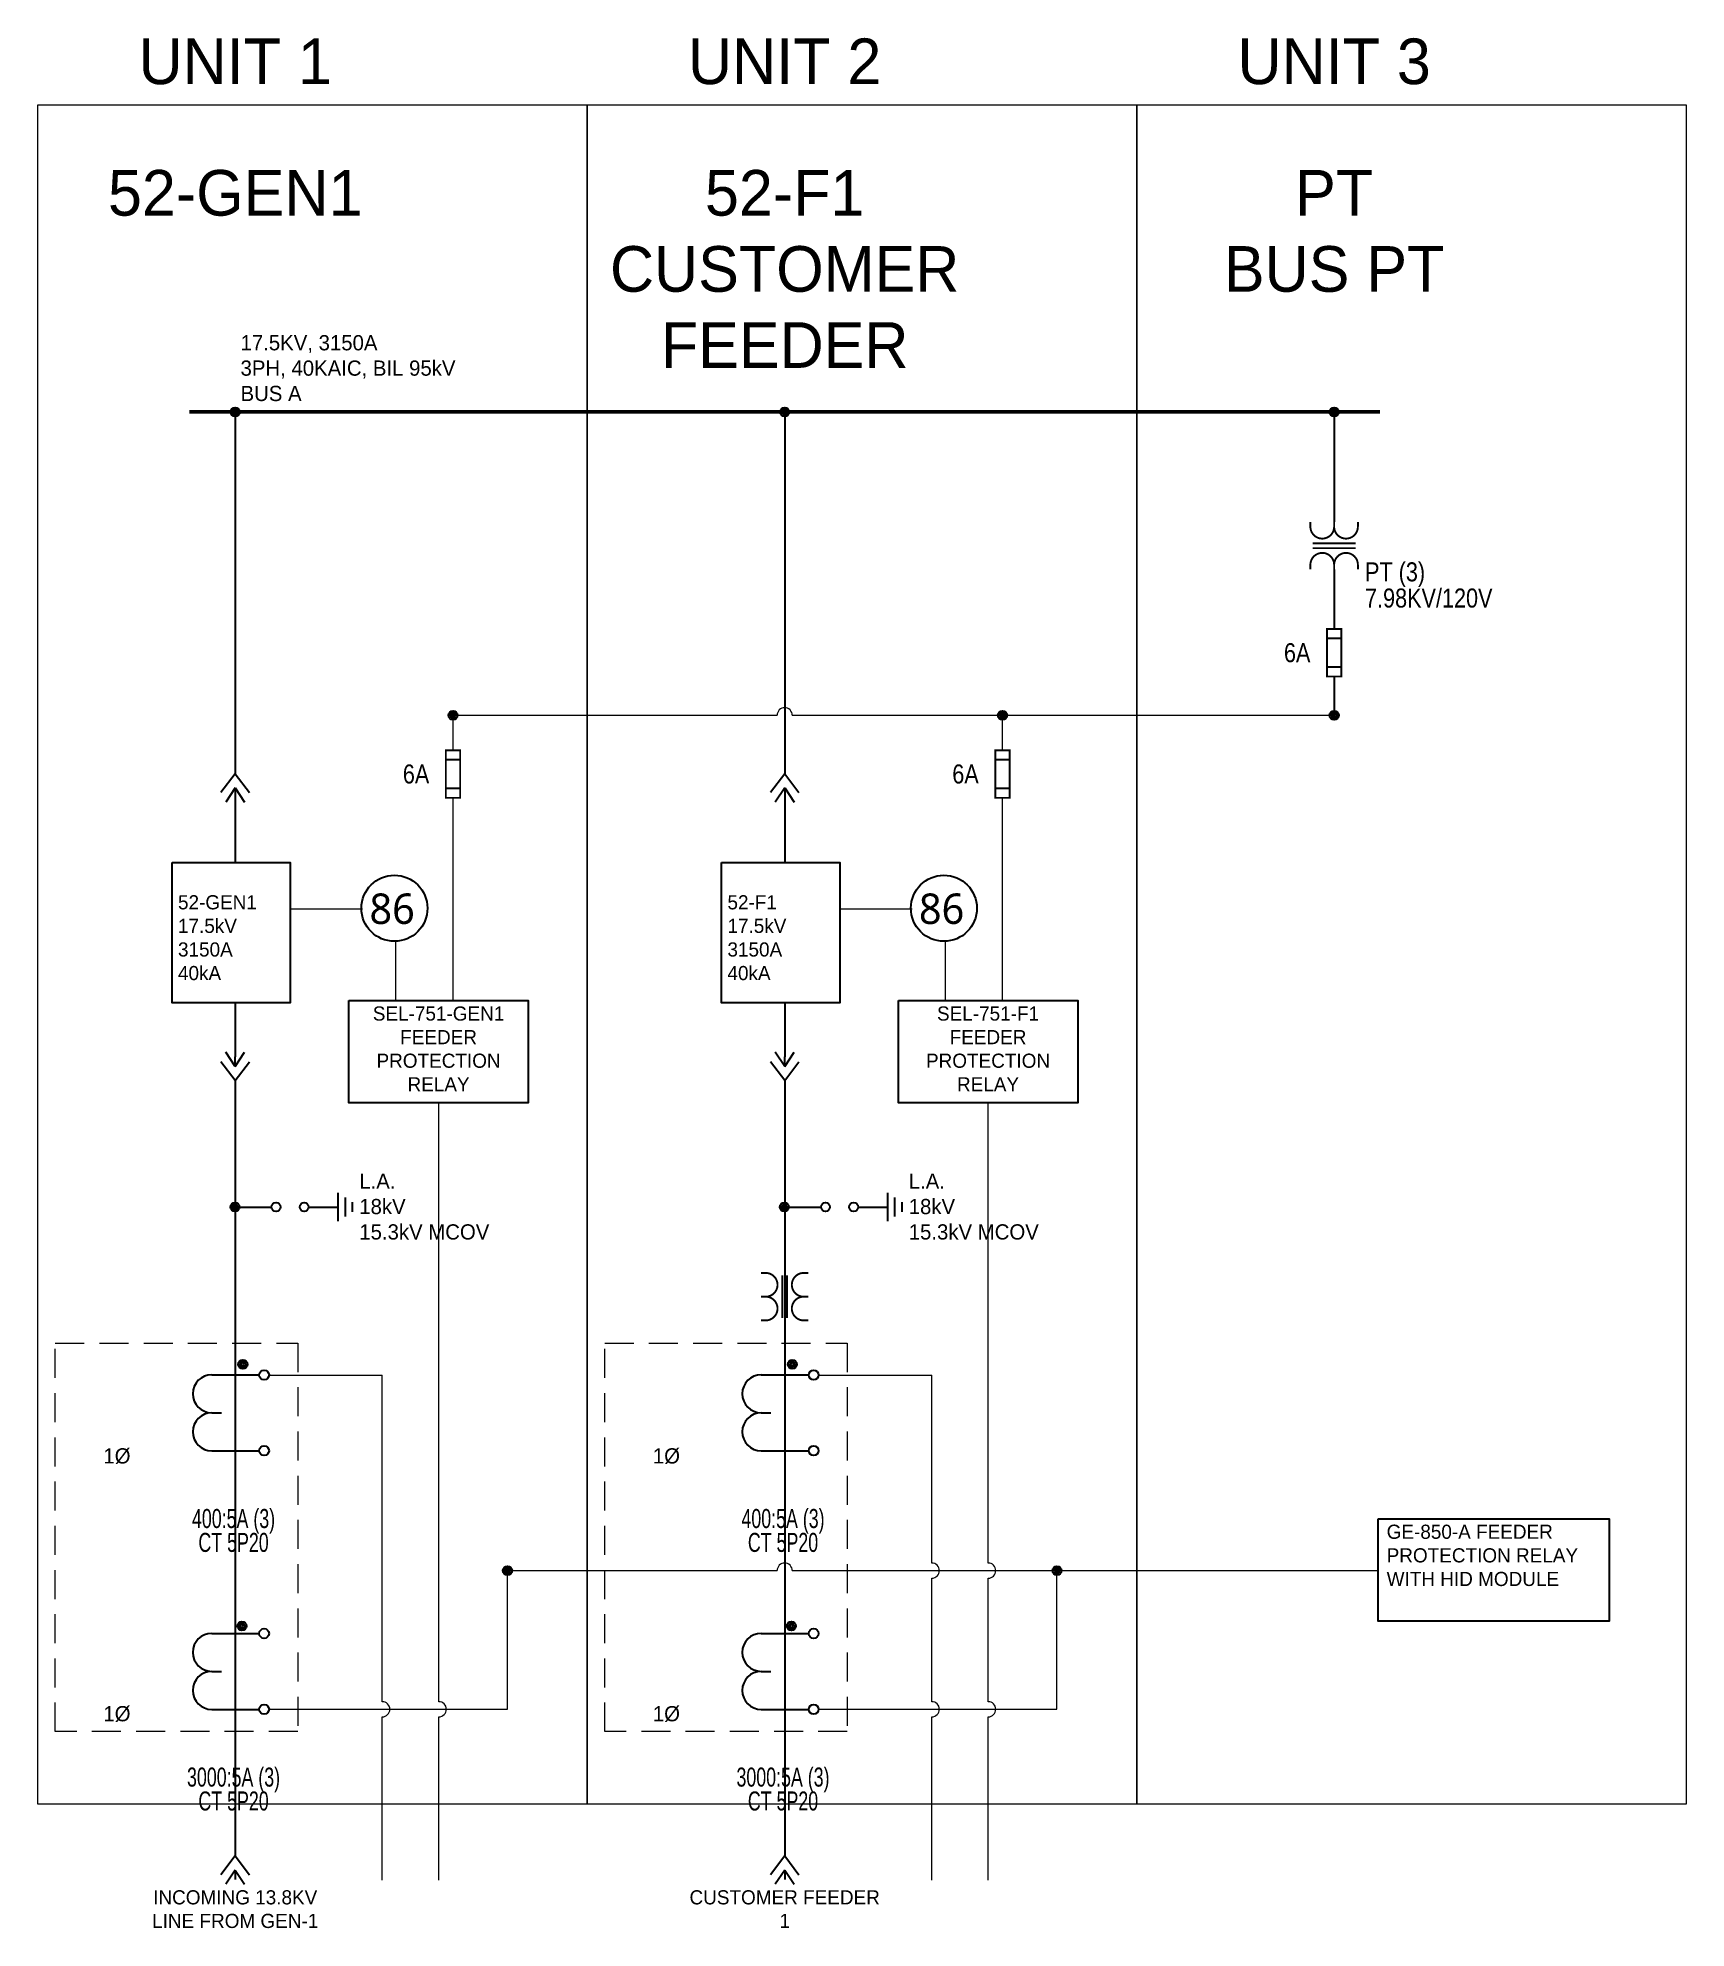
# Model space of a CAD drawing. Header units: metres. Extents: x 0.1 to 11, y 8.6 to 21.
import ezdxf
from ezdxf.enums import TextEntityAlignment as Align

# ---------------------------------------------------------------- set-up
doc = ezdxf.new("R2010")
doc.units = ezdxf.units.M
doc.header["$LTSCALE"] = 0.15
doc.linetypes.add('DASHED', pattern=[1.524, 1.27, -0.254])
for name, color, linetype, lineweight in [('SLD_BUS', 5, 'Continuous', 50), ('SLD_CONTROL', 7, 'Continuous', 13), ('SLD_CUBICLE', 8, 'Continuous', 13), ('SLD_SYMS', 7, 'Continuous', 25), ('SLD_TEXT', 7, 'Continuous', 13), ('SLD_WIRE', 7, 'Continuous', 25)]:
    doc.layers.add(name, color=color, linetype=linetype, lineweight=lineweight)
doc.layers.add('SYMS', color=7, linetype='Continuous')
doc.layers.add('WIRES', color=7, linetype='Continuous')
doc.styles.add('OpenSans', font='OpenSans-Regular.ttf')
doc.styles.add('WD', font='txt')

# ---------------------------------------------------------------- blocks, each defined once
blk = doc.blocks.new('WDDOT')
for radius in [0.03, 0.0187, 0.00929]:
    blk.add_circle((0, 0), radius)
blk = doc.blocks.new('VFU1_1-')
at = {"const_width": 0.0125}
blk.add_lwpolyline([(-0.047, 0.156), (-0.047, -0.156), (0.047, -0.156), (0.047, 0.156)], close=True, dxfattribs=at)
for points in [[(-0.047, 0.094), (0.047, 0.094)], [(-0.047, -0.094), (0.047, -0.094)]]:
    blk.add_lwpolyline(points, dxfattribs=at)
at = {"style": 'WD', "width": 0.85}
for tag, p in [('INST', (0.125, 0.281)), ('LOC', (0.125, 0.109)), ('TAG1', (0.127, -0.061)), ('DESC1', (0.125, -0.234)), ('DESC2', (0.125, -0.406)), ('DESC3', (0.125, -0.578))]:
    blk.add_attdef(tag, p, '', height=0.125, dxfattribs=at)
at = {"linetype": 'Continuous', "style": 'WD', "width": 0.85, "flags": 8}
blk.add_attdef('TERM01', text='', height=0.125, dxfattribs=at).set_placement((-0.055, 0.175), align=Align.RIGHT)
at = {"color": 7, "style": 'WD', "flags": 1}
for tag, p in [('X2TERM01', (0, 0.156)), ('X8TERM02', (0, -0.156))]:
    blk.add_attdef(tag, p, '', height=0.0125, dxfattribs=at)
at = {"style": 'WD', "width": 0.85}
blk.add_attdef('RATING1', text='', height=0.125, dxfattribs=at).set_placement((-0.156, -0.062), align=Align.RIGHT)
at = {"color": 7, "style": 'WD'}
for tag, p in [('X4LINK', (-0.125, 0)), ('X1LINK', (0.125, 0))]:
    blk.add_attdef(tag, p, '', height=0.01, dxfattribs=at)
at = {"linetype": 'Continuous', "style": 'WD', "flags": 9}
blk.add_attdef('ASSYCODE', text='', height=0.01, dxfattribs=at).set_placement((-0.153, -0.106), align=Align.CENTER)
at = {"style": 'WD', "flags": 9}
for tag, p in [('FAMILY', (-0.142, -0.036)), ('WDBLKNAM', (-0.129, -0.169)), ('WDTYPE', (-0.129, -0.153))]:
    blk.add_attdef(tag, text='', height=0.01, dxfattribs=at).set_placement(p, align=Align.RIGHT)
at = {"linetype": 'Continuous', "style": 'WD', "flags": 9}
for tag, p in [('MFG', (-0.142, -0.088)), ('CAT', (-0.142, -0.073))]:
    blk.add_attdef(tag, text='', height=0.01, dxfattribs=at).set_placement(p, align=Align.RIGHT)
at = {"linetype": 'Continuous', "style": 'WD', "width": 0.85, "flags": 8}
blk.add_attdef('TERM02', text='', height=0.125, dxfattribs=at).set_placement((-0.041, -0.182), align=Align.TOP_RIGHT)
blk = doc.blocks.new('VCN1PJ')
for p, q in [((0, 0.062), (-0.094, -0.062)), ((0, 0.062), (0.094, -0.062)), ((0, -0.031), (-0.062, -0.125)), ((0, -0.031), (0.062, -0.125)), ((0, -0.031), (0, -0.094))]:
    blk.add_line(p, q)
at = {"style": 'WD', "width": 0.7}
for tag, p in [('INST', (0.229, 0.85)), ('LOC', (-0.062, 0.68)), ('DESC1', (-0.062, 0.511)), ('DESC2', (-0.062, 0.354))]:
    blk.add_attdef(tag, text='', height=0.125, dxfattribs=at).set_placement(p, align=Align.RIGHT)
at = {"style": 'WD'}
blk.add_attdef('TAG1', text='', height=0.125, dxfattribs=at).set_placement((-0.062, 0.094), align=Align.RIGHT)
at = {"linetype": 'Continuous', "style": 'WD', "flags": 8}
blk.add_attdef('TERM02', (0.047, 0.062), '', height=0.125, dxfattribs=at)
at = {"style": 'WD'}
for tag, p, height, flags in [('WDBLKNAM', (-0.132, 0.045), 0.01, 9), ('FAMILY', (-0.132, 0.064), 0.01, 9), ('X2TERM02', (0, 0.062), 0.0125, 1), ('X2TERMDESC02', (0.026, 0.042), 0.01, 1), ('X8TERM01', (0, -0.094), 0.0125, 1), ('X8TERMDESC01', (0.013, -0.115), 0.01, 1)]:
    blk.add_attdef(tag, p, '', height=height, dxfattribs=dict(at, flags=flags))
at = {"linetype": 'Continuous', "style": 'WD', "flags": 9}
for tag, p in [('MFG', (-0.109, 0)), ('CAT', (-0.107, 0.019)), ('ASSYCODE', (-0.109, -0.014))]:
    blk.add_attdef(tag, text='', height=0.01, dxfattribs=at).set_placement(p, align=Align.CENTER)
at = {"style": 'WD'}
for tag, p in [('X4LINK', (-0.125, -0.062)), ('X1LINK', (0.125, -0.062))]:
    blk.add_attdef(tag, p, '', height=0.01, dxfattribs=at)
at = {"linetype": 'Continuous', "style": 'WD', "flags": 8}
blk.add_attdef('TERM01', text='', height=0.125, dxfattribs=at).set_placement((0.047, -0.156), align=Align.TOP_LEFT)
blk = doc.blocks.new('HGND2')
for p, q in [((0, 0.09375), (0, -0.09375)), ((0.046875, 0.0625), (0.046875, -0.0625)), ((0.09375, 0.03125), (0.09375, -0.03125))]:
    blk.add_line(p, q)
at = {"style": 'WD', "flags": 1}
blk.add_attdef('X4TERM01', (0, 0), '', height=0.01, dxfattribs=at)
blk = doc.blocks.new('ARRESTER')
at = {"color": 7, "ltscale": 0.2}
for centre in [(0.27, 0), (0.455, 0)]:
    blk.add_circle(centre, 0.0289, dxfattribs=at)
at = {"layer": 'WIRES', "color": 7, "ltscale": 0.2}
for p, q in [((0, 0), (0.241, 0)), ((0.484, 0), (0.677, 0))]:
    blk.add_line(p, q, dxfattribs=at)
at = {"layer": 'SYMS', "color": 7, "ltscale": 0.2}
for name, p in [('WDDOT', (0, 0)), ('HGND2', (0.677, 0))]:
    blk.add_blockref(name, p, dxfattribs=at)
at = {"color": 7, "ltscale": 0.2, "insert": (0.817, 0.22), "char_height": 0.1, "attachment_point": 1, "style": 'WD'}
blk.add_mtext('L.A.\\P18kV\\P15.3kV MCOV', dxfattribs=at)
blk = doc.blocks.new('VXF1CT')
for p, q in [((-0.344, 0.25), (-0.032, 0.25)), ((-0.344, 0), (-0.281, 0)), ((-0.344, -0.25), (-0.032, -0.25))]:
    blk.add_line(p, q)
for centre in [(0, 0.249), (0, -0.249)]:
    blk.add_circle(centre, 0.0322)
for centre in [(-0.344, 0.125), (-0.344, -0.125)]:
    blk.add_arc(centre, 0.125, 90, 270)
at = {"linetype": 'Continuous', "style": 'WD', "flags": 8}
for tag, p in [('TERM02', (-0.045, 0.267)), ('TERM01', (-0.055, -0.231))]:
    blk.add_attdef(tag, text='', height=0.125, dxfattribs=at).set_placement(p, align=Align.RIGHT)
at = {"style": 'WD'}
for tag, p, height, flags in [('X2TERM02', (0, 0.281), 0.0125, 1), ('X1TERM02', (0.032, 0.249), 0.0125, 1), ('FAMILY', (-0.196, 0.191), 0.01, 9), ('X1TERM01', (0.032, -0.251), 0.0125, 1), ('X8TERM01', (0, -0.283), 0.0125, 1)]:
    blk.add_attdef(tag, p, '', height=height, dxfattribs=dict(at, flags=flags))
at = {"linetype": 'Continuous', "style": 'WD', "flags": 9}
for tag, p in [('ASSYCODE', (-0.171, 0.119)), ('MFG', (-0.173, 0.143)), ('CAT', (-0.171, 0.162))]:
    blk.add_attdef(tag, text='', height=0.01, dxfattribs=at).set_placement(p, align=Align.CENTER)
at = {"style": 'WD'}
blk.add_attdef('TAG1', (0.281, 0.031), '', height=0.125, dxfattribs=at)
blk.add_attdef('TYPE', text='', height=0.125, dxfattribs=at).set_placement((-0.047, -0.047), align=Align.CENTER)
at = {"style": 'WD', "width": 0.7}
blk.add_attdef('RATING1', (0.281, -0.125), '', height=0.125, dxfattribs=at)
for tag, p in [('INST', (-0.227, -0.422)), ('LOC', (-0.201, -0.601)), ('DESC1', (-0.201, -0.757)), ('DESC2', (-0.201, -0.914))]:
    blk.add_attdef(tag, text='', height=0.125, dxfattribs=at).set_placement(p, align=Align.CENTER)
blk = doc.blocks.new('DEVICE_BUBBLE')
blk.add_circle((-0.008, 0.004), 0.217)
at = {"style": 'OpenSans'}
blk.add_attdef('DB', (-0.172, -0.099), '', height=0.2, dxfattribs=at)
blk = doc.blocks.new('HXF1T1_1-')
for points in [[(-0.156, 0, 0.0125, 0.0125, 0), (-0.126, 0, 0.0125, 0.0125, 1.005682), (-0.125, 0.156, 0, 0, 0)], [(0.156, 0, 0.0125, 0.0125, 0), (0.124, 0, 0.0125, 0.0125, 0.994377), (0.125, -0.156, 0, 0, 0)]]:
    blk.add_lwpolyline(points, format="xyseb")
at = {"const_width": 0.0125}
for points in [[(-0.156, 0.156), (-0.125, 0.156)], [(-0.016, -0.141), (-0.016, 0.141)], [(0.016, -0.141), (0.016, 0.141)], [(0.156, 0.156), (0.125, 0.156)], [(-0.156, -0.156), (-0.125, -0.156)], [(0.156, -0.156), (0.125, -0.156)]]:
    blk.add_lwpolyline(points, dxfattribs=at)
for points in [[(0.125, 0.156, 1.000009), (0.125, 0)], [(-0.125, -0.156, 1.000009), (-0.125, 0)]]:
    blk.add_lwpolyline(points, format="xyb", dxfattribs=at)
at = {"style": 'WD', "width": 0.85}
for tag, p in [('INST', (-0.012, 0.592)), ('LOC', (-0.012, 0.42)), ('TAG1', (-0.01, 0.25)), ('RATING1', (-0.01, -0.344)), ('RATING2', (-0.01, -0.516)), ('DESC1', (-0.01, -0.687)), ('DESC2', (-0.01, -0.859)), ('DESC3', (-0.01, -1.031))]:
    blk.add_attdef(tag, text='', height=0.125, dxfattribs=at).set_placement(p, align=Align.CENTER)
at = {"style": 'WD'}
for tag, p in [('X2LINK', (0, 0.156)), ('X8LINK', (0, -0.172))]:
    blk.add_attdef(tag, p, '', height=0.01, dxfattribs=at)
at = {"style": 'WD', "flags": 9}
for tag, p in [('FAMILY', (0.206, 0.131)), ('CONTACT', (0.206, 0.04))]:
    blk.add_attdef(tag, p, '', height=0.01, dxfattribs=at)
blk.add_attdef('WDTYPE', text='', height=0.01, dxfattribs=at).set_placement((-0.221, 0.075), align=Align.RIGHT)
at = {"color": 7, "style": 'WD', "flags": 1}
for tag, p in [('X4TERM01', (-0.156, 0)), ('X1TERM02', (0.156, 0))]:
    blk.add_attdef(tag, p, '', height=0.0125, dxfattribs=at)
at = {"linetype": 'Continuous', "style": 'WD', "flags": 9}
for tag, p in [('ASSYCODE', (0.219, 0.062)), ('MFG', (0.228, 0.089)), ('CAT', (0.23, 0.108))]:
    blk.add_attdef(tag, text='', height=0.01, dxfattribs=at).set_placement(p, align=Align.CENTER)
at = {"linetype": 'Continuous', "style": 'WD', "flags": 8}
blk.add_attdef('TERM01', text='', height=0.125, dxfattribs=at).set_placement((-0.229, -0.031), align=Align.TOP_RIGHT)
blk.add_attdef('TERM02', text='', height=0.125, dxfattribs=at).set_placement((0.208, -0.031), align=Align.TOP_LEFT)
blk = doc.blocks.new('VXF1T1_1-')
at = {"const_width": 0.0125}
for points in [[(-0.156, 0.156), (-0.156, 0.125)], [(0, 0.156), (0, 0.125)], [(0.156, 0.156), (0.156, 0.125)], [(-0.141, 0.016), (0.141, 0.016)], [(-0.156, -0.156), (-0.156, -0.125)], [(-0.141, -0.016), (0.141, -0.016)], [(0, -0.156), (0, -0.125)], [(0.156, -0.156), (0.156, -0.125)]]:
    blk.add_lwpolyline(points, dxfattribs=at)
for points in [[(-0.156, 0.125, 1.000009), (0, 0.125)], [(0, 0.125, 1.000009), (0.156, 0.125)], [(0, -0.125, 1.000009), (-0.156, -0.125)], [(0.156, -0.125, 1.000009), (0, -0.125)]]:
    blk.add_lwpolyline(points, format="xyb", dxfattribs=at)
at = {"style": 'WD', "width": 0.85}
for tag, p in [('INST', (0.203, 0.281)), ('LOC', (0.203, 0.109)), ('TAG1', (0.205, -0.061)), ('DESC1', (0.203, -0.234)), ('DESC2', (0.203, -0.406)), ('DESC3', (0.203, -0.578))]:
    blk.add_attdef(tag, p, '', height=0.125, dxfattribs=at)
at = {"linetype": 'Continuous', "style": 'WD', "width": 0.85, "flags": 8}
blk.add_attdef('TERM01', text='', height=0.125, dxfattribs=at).set_placement((-0.055, 0.238), align=Align.RIGHT)
at = {"style": 'WD', "width": 0.85}
for tag, p in [('RATING1', (-0.281, 0.031)), ('RATING2', (-0.281, -0.141))]:
    blk.add_attdef(tag, text='', height=0.125, dxfattribs=at).set_placement(p, align=Align.RIGHT)
at = {"color": 7, "style": 'WD', "flags": 1}
for tag, p in [('X2TERM01', (0, 0.156)), ('X8TERM02', (0, -0.156))]:
    blk.add_attdef(tag, p, '', height=0.0125, dxfattribs=at)
at = {"linetype": 'Continuous', "style": 'WD', "flags": 9}
blk.add_attdef('ASSYCODE', text='', height=0.01, dxfattribs=at).set_placement((-0.216, -0.091), align=Align.CENTER)
at = {"style": 'WD', "flags": 9}
for tag, p in [('FAMILY', (-0.205, -0.021)), ('WDBLKNAM', (-0.191, -0.153)), ('WDTYPE', (-0.191, -0.138))]:
    blk.add_attdef(tag, text='', height=0.01, dxfattribs=at).set_placement(p, align=Align.RIGHT)
at = {"linetype": 'Continuous', "style": 'WD', "flags": 9}
for tag, p in [('MFG', (-0.205, -0.073)), ('CAT', (-0.205, -0.058))]:
    blk.add_attdef(tag, text='', height=0.01, dxfattribs=at).set_placement(p, align=Align.RIGHT)
at = {"linetype": 'Continuous', "style": 'WD', "width": 0.85, "flags": 8}
blk.add_attdef('TERM02', text='', height=0.125, dxfattribs=at).set_placement((-0.041, -0.213), align=Align.TOP_RIGHT)

msp = doc.modelspace()

# ---------------------------------------------------------------- linework, layer by layer
at = {"layer": 'SLD_BUS'}
msp.add_line((1.13, 18.583), (8.95, 18.583), dxfattribs=at)
at = {"layer": 'SLD_CONTROL'}
for p, q in [((2.861, 16.36), (2.861, 16.59)), ((2.861, 16.59), (4.99, 16.59)), ((5.09, 16.59), (8.65, 16.59)), ((6.471, 16.36), (6.471, 16.59)), ((2.861, 14.715), (2.861, 16.048)), ((6.471, 14.715), (6.471, 16.048)), ((1.792, 15.318), (2.267, 15.318)), ((5.402, 15.318), (5.877, 15.318)), ((2.484, 15.101), (2.484, 14.715)), ((6.094, 15.101), (6.094, 14.715)), ((2.767, 10.109), (2.767, 14.043)), ((6.377, 11.02), (6.377, 14.043)), ((1.654, 12.255), (2.396, 12.255)), ((2.396, 10.109), (2.396, 12.255)), ((5.264, 12.255), (6.006, 12.255)), ((6.006, 11.02), (6.006, 12.255)), ((3.219, 10.059), (3.219, 10.97)), ((3.219, 10.97), (4.99, 10.97)), ((5.09, 10.97), (8.94, 10.97)), ((6.829, 10.059), (6.829, 10.97)), ((6.006, 10.109), (6.006, 10.92)), ((6.377, 10.109), (6.377, 10.92)), ((1.654, 10.059), (3.219, 10.059)), ((2.396, 8.936), (2.396, 10.009)), ((2.767, 8.936), (2.767, 10.009)), ((5.264, 10.059), (6.829, 10.059)), ((6.006, 8.936), (6.006, 10.009)), ((6.377, 8.936), (6.377, 10.009))]:
    msp.add_line(p, q, dxfattribs=at)
for centre, start, end in [((5.04, 16.59), 0, 180), ((5.04, 10.97), 0, 180), ((6.006, 10.97), 270, 90), ((6.377, 10.97), 270, 90), ((2.396, 10.059), 270, 90), ((2.767, 10.059), 270, 90), ((6.006, 10.059), 270, 90), ((6.377, 10.059), 270, 90)]:
    msp.add_arc(centre, 0.05, start, end, dxfattribs=at)
at = {"layer": 'SLD_CUBICLE'}
for points in [[(0.133, 20.602), (3.743, 20.602), (3.743, 9.435), (0.133, 9.435)], [(3.743, 20.602), (7.353, 20.602), (7.353, 9.435), (3.743, 9.435)], [(7.353, 20.602), (10.963, 20.602), (10.963, 9.435), (7.353, 9.435)]]:
    msp.add_lwpolyline(points, close=True, dxfattribs=at)
at = {"layer": 'SLD_CUBICLE', "linetype": 'DASHED'}
for points in [[(0.248, 12.465), (1.841, 12.465), (1.841, 9.912), (0.248, 9.912)], [(3.858, 12.465), (5.451, 12.465), (5.451, 9.912), (3.858, 9.912)]]:
    msp.add_lwpolyline(points, close=True, dxfattribs=at)
at = {"layer": 'SLD_SYMS'}
for points in [[(1.015, 15.622), (1.792, 15.622), (1.792, 14.701), (1.015, 14.701)], [(4.625, 15.622), (5.402, 15.622), (5.402, 14.701), (4.625, 14.701)], [(2.177, 14.715), (3.355, 14.715), (3.355, 14.043), (2.177, 14.043)], [(5.787, 14.715), (6.965, 14.715), (6.965, 14.043), (5.787, 14.043)], [(8.94, 11.31), (10.457, 11.31), (10.457, 10.637), (8.94, 10.637)]]:
    msp.add_lwpolyline(points, close=True, dxfattribs=at)
at = {"layer": 'SLD_WIRE'}
for p, q in [((1.43, 18.583), (1.43, 16.207)), ((5.04, 18.583), (5.04, 16.207)), ((8.65, 18.583), (8.65, 17.861)), ((8.65, 17.548), (8.65, 17.157)), ((8.65, 16.845), (8.65, 16.59)), ((1.43, 16.051), (1.43, 15.622)), ((5.04, 16.051), (5.04, 15.622)), ((1.43, 14.701), (1.43, 14.346)), ((5.04, 14.701), (5.04, 14.346)), ((1.43, 14.189), (1.43, 9.097)), ((5.04, 14.189), (5.04, 9.097))]:
    msp.add_line(p, q, dxfattribs=at)

# ---------------------------------------------------------------- block references
at = {"layer": 'SLD_SYMS'}
for name, p in [('WDDOT', (1.43, 18.583)), ('WDDOT', (5.04, 18.583)), ('WDDOT', (8.65, 18.583)), ('WDDOT', (2.861, 16.59)), ('WDDOT', (6.471, 16.59)), ('WDDOT', (8.65, 16.59)), ('VCN1PJ', (1.43, 16.144)), ('VCN1PJ', (5.04, 16.144)), ('ARRESTER', (1.428, 13.359)), ('ARRESTER', (5.038, 13.359)), ('HXF1T1_1-', (5.04, 12.77)), ('WDDOT', (1.48, 12.325)), ('WDDOT', (5.09, 12.325)), ('WDDOT', (3.219, 10.97)), ('WDDOT', (6.829, 10.97)), ('WDDOT', (1.474, 10.606)), ('WDDOT', (5.084, 10.606)), ('VCN1PJ', (1.43, 9.034)), ('VCN1PJ', (5.04, 9.034))]:
    msp.add_blockref(name, p, dxfattribs=at)
ref = msp.add_blockref('VXF1T1_1-', (8.65, 17.704), dxfattribs=at)
ref.add_attrib('DESC2', '7.98KV/120V', (8.853, 17.298), dxfattribs={"layer": '0', "height": 0.125, "style": 'WD', "width": 0.85})
ref.add_attrib('DESC1', 'PT (3)', (8.853, 17.47), dxfattribs={"layer": '0', "height": 0.125, "style": 'WD', "width": 0.85})
ref = msp.add_blockref('VFU1_1-', (8.65, 17.001), dxfattribs=at)
ref.add_attrib('RATING1', '6A', dxfattribs={"layer": '0', "height": 0.125, "style": 'WD', "width": 0.85}).set_placement((8.494, 16.939), align=Align.RIGHT)
ref = msp.add_blockref('VFU1_1-', (2.861, 16.204), dxfattribs=at)
ref.add_attrib('RATING1', '6A', dxfattribs={"layer": '0', "height": 0.125, "style": 'WD', "width": 0.85}).set_placement((2.705, 16.142), align=Align.RIGHT)
ref = msp.add_blockref('VFU1_1-', (6.471, 16.204), dxfattribs=at)
ref.add_attrib('RATING1', '6A', dxfattribs={"layer": '0', "height": 0.125, "style": 'WD', "width": 0.85}).set_placement((6.315, 16.142), align=Align.RIGHT)
for p in [(2.484, 15.318), (6.094, 15.318)]:
    msp.add_blockref('DEVICE_BUBBLE', p, dxfattribs=at).add_auto_attribs({'DB': '86'})
at = {"layer": 'SLD_SYMS', "rotation": 180}
for p in [(1.43, 14.252), (5.04, 14.252)]:
    msp.add_blockref('VCN1PJ', p, dxfattribs=at)
at = {"layer": 'SLD_SYMS'}
ref = msp.add_blockref('VXF1CT', (1.62, 12.007), dxfattribs=at)
ref.add_attrib('DESC1', '400:5A (3)', dxfattribs={"layer": '0', "height": 0.125, "style": 'WD', "width": 0.7}).set_placement((1.419, 11.25), align=Align.CENTER)
ref.add_attrib('DESC2', 'CT 5P20', dxfattribs={"layer": '0', "height": 0.125, "style": 'WD', "width": 0.7}).set_placement((1.419, 11.093), align=Align.CENTER)
ref = msp.add_blockref('VXF1CT', (5.23, 12.007), dxfattribs=at)
ref.add_attrib('DESC1', '400:5A (3)', dxfattribs={"layer": '0', "height": 0.125, "style": 'WD', "width": 0.7}).set_placement((5.029, 11.25), align=Align.CENTER)
ref.add_attrib('DESC2', 'CT 5P20', dxfattribs={"layer": '0', "height": 0.125, "style": 'WD', "width": 0.7}).set_placement((5.029, 11.093), align=Align.CENTER)
ref = msp.add_blockref('VXF1CT', (1.62, 10.308), dxfattribs=at)
ref.add_attrib('DESC1', '3000:5A (3)', dxfattribs={"layer": '0', "height": 0.125, "style": 'WD', "width": 0.7}).set_placement((1.419, 9.551), align=Align.CENTER)
ref.add_attrib('DESC2', 'CT 5P20', dxfattribs={"layer": '0', "height": 0.125, "style": 'WD', "width": 0.7}).set_placement((1.419, 9.394), align=Align.CENTER)
ref = msp.add_blockref('VXF1CT', (5.23, 10.308), dxfattribs=at)
ref.add_attrib('DESC1', '3000:5A (3)', dxfattribs={"layer": '0', "height": 0.125, "style": 'WD', "width": 0.7}).set_placement((5.029, 9.551), align=Align.CENTER)
ref.add_attrib('DESC2', 'CT 5P20', dxfattribs={"layer": '0', "height": 0.125, "style": 'WD', "width": 0.7}).set_placement((5.029, 9.394), align=Align.CENTER)

# ---------------------------------------------------------------- texts
at = {"layer": 'SLD_TEXT'}
for s, insert, char_height, attachment_point in [('UNIT 1', (1.43, 21.037), 0.3, 2), ('UNIT 2', (5.04, 21.037), 0.3, 2), ('UNIT 3', (8.65, 21.037), 0.3, 2), ('52-GEN1', (1.43, 20.173), 0.3, 2), ('52-F1\\PCUSTOMER\\PFEEDER', (5.04, 20.173), 0.3, 2), ('PT\\PBUS PT', (8.65, 20.173), 0.3, 2), ('17.5KV, 3150A\\P3PH, 40KAIC, BIL 95kV\\PBUS A', (1.465, 19.088), 0.1, 1), ('52-GEN1\\P17.5kV\\P3150A\\P40kA', (1.054, 15.408), 0.093, 1), ('52-F1\\P17.5kV\\P3150A\\P40kA', (4.664, 15.408), 0.093, 1), ('SEL-751-GEN1\\PFEEDER\\PPROTECTION\\PRELAY', (2.766, 14.677), 0.093, 2), ('SEL-751-F1\\PFEEDER\\PPROTECTION\\PRELAY', (6.376, 14.677), 0.093, 2), ('1%%C', (0.653, 11.774), 0.1, 2), ('1%%C', (4.263, 11.774), 0.1, 2), ('GE-850-A FEEDER\\PPROTECTION RELAY\\PWITH HID MODULE', (8.995, 11.272), 0.093, 1), ('1%%C', (0.653, 10.08), 0.1, 2), ('1%%C', (4.263, 10.08), 0.1, 2), ('INCOMING 13.8KV\\PLINE FROM GEN-1', (1.43, 8.87), 0.093, 2), ('CUSTOMER FEEDER\\P1', (5.04, 8.87), 0.093, 2)]:
    msp.add_mtext(s, dxfattribs=dict(at, insert=insert, char_height=char_height, attachment_point=attachment_point))

doc.saveas('drawing.dxf')
